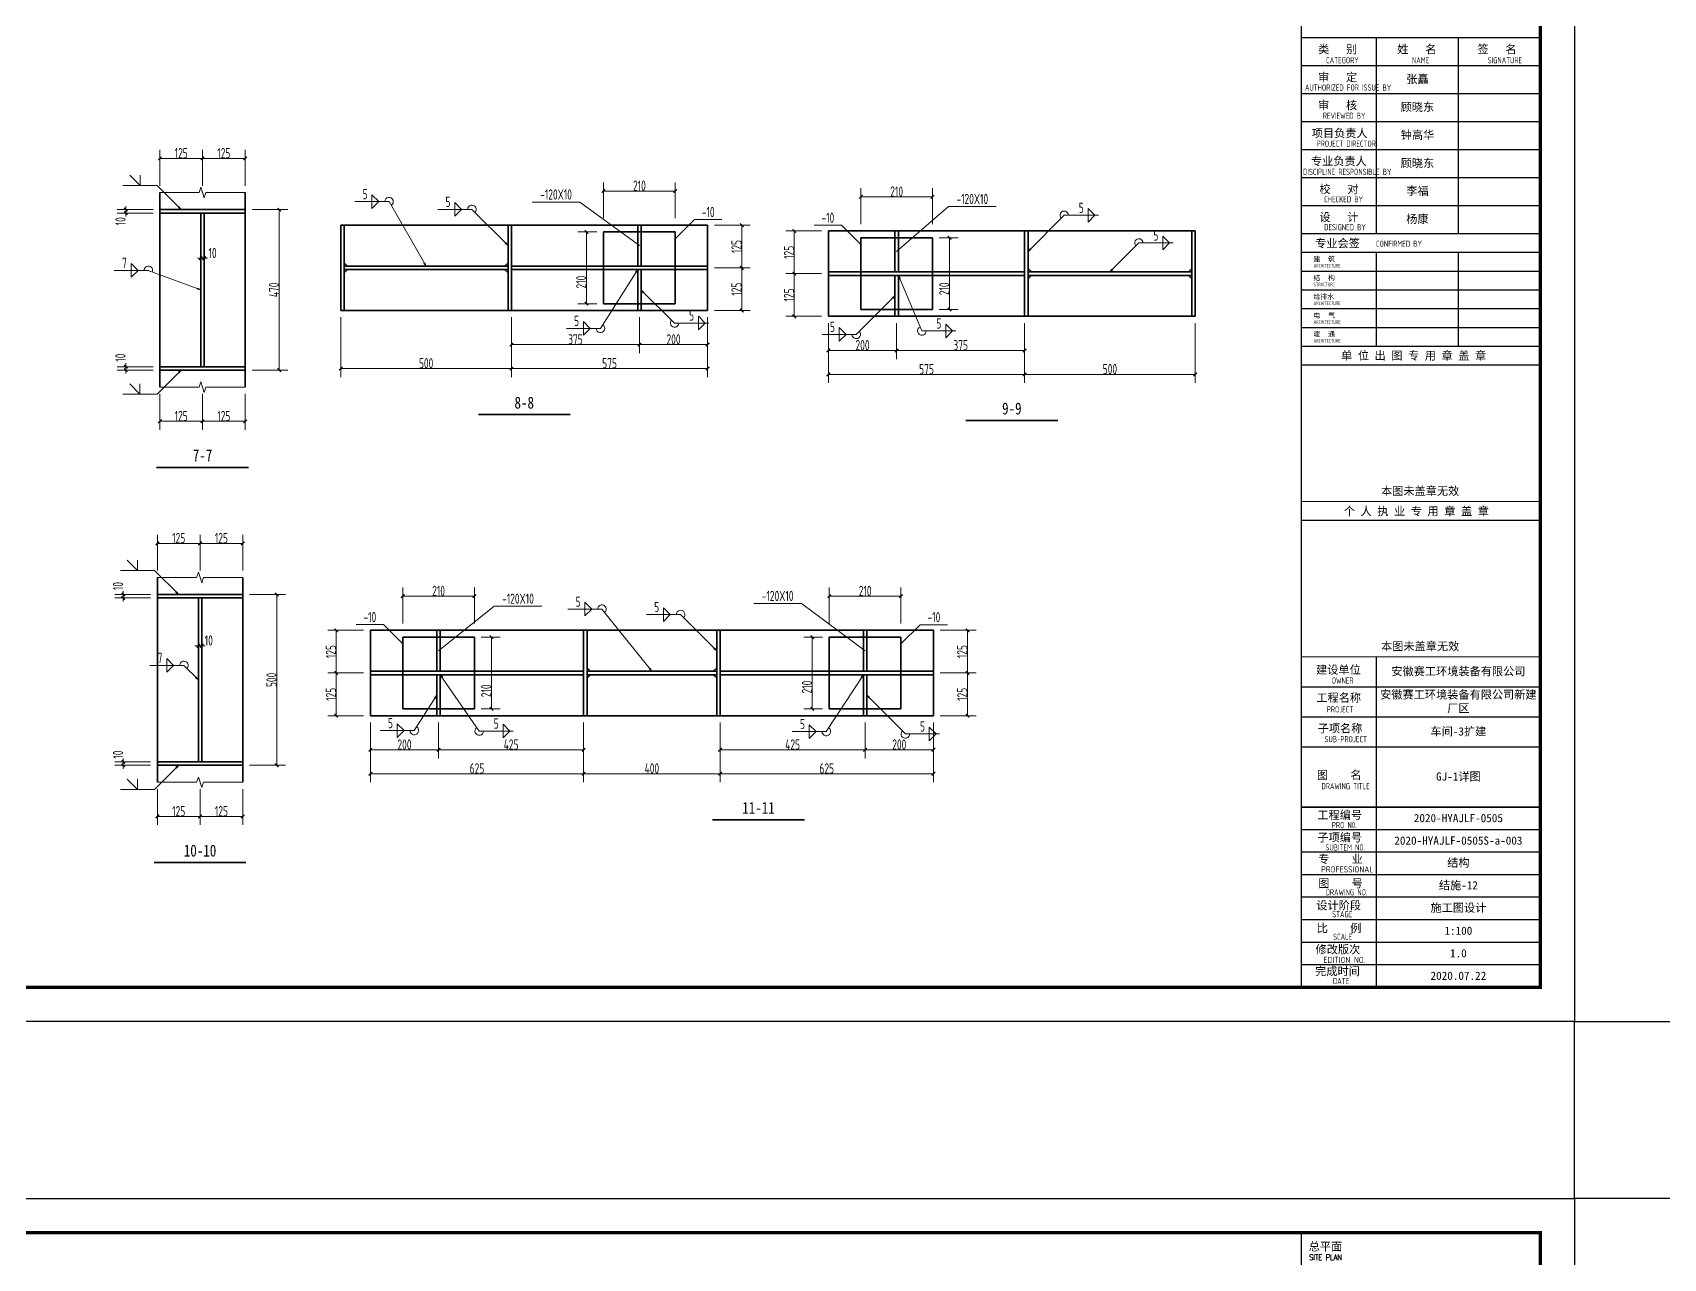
# Model space of a CAD drawing. Extents: x 2072855 to 2883818, y 17306032 to 17674225.
# Drawn here: x 2375920 to 2423709, y 17393118 to 17429021 of the extents above; entities that cross this region are included whole.
import ezdxf
from ezdxf.enums import TextEntityAlignment as Align

# ---------------------------------------------------------------- set-up
doc = ezdxf.new("R2010")
doc.units = 0
doc.header["$LTSCALE"] = 1000
doc.header["$MEASUREMENT"] = 0
doc.linetypes.add('线型4', pattern=[2.5, 1.5, -1])
for name, color, linetype, lineweight in [('10', 7, 'Continuous', 35), ('尺寸标注', 9, 'Continuous', 18), ('焊缝标注', 9, 'Continuous', 18), ('编号标注', 9, 'Continuous', 18), ('钢板标注', 9, 'Continuous', 18)]:
    doc.layers.add(name, color=color, linetype=linetype, lineweight=lineweight)
for name, color, linetype in [('3T_WOOD', 21, 'Continuous'), ('PUB_TITLE', 4, 'Continuous'), ('R-tec-ysd', 1, 'Continuous'), ('TK', 4, 'Continuous')]:
    doc.layers.add(name, color=color, linetype=linetype)
doc.styles.add('FromPkpm', font='Pkpmeng', dxfattribs={"width": 0.7, "bigfont": 'hztxt'})
doc.styles.add('ROMANS', font='romans', dxfattribs={"width": 0.65, "height": 231.275})
doc.styles.add('TSSD_REIN', font='tssdeng.shx', dxfattribs={"width": 0.7, "bigfont": 'tssdchn.shx'})
doc.styles.add('图签宋体', font='', dxfattribs={"height": 300})
doc.styles.add('宋体', font='', dxfattribs={"width": 0.8})
doc.styles.get('图签宋体').set_extended_font_data('NSimSun')
doc.styles.get('宋体').set_extended_font_data('SimSun')

# ---------------------------------------------------------------- blocks, each defined once
blk = doc.blocks.new('_ArchTick')
at = {"color": 0, "linetype": 'ByBlock', "const_width": 0.4}
blk.add_lwpolyline([(-0.5, -0.5), (0.5, 0.5)], dxfattribs=at)
blk = doc.blocks.new('GeYuanFrame_64154886', base_point=(20.09, 4.53))
at = {"layer": 'PUB_TITLE'}
for points in [[(1118.09, 235.33), (1118.09, 292.73)], [(1142.09, 235.33), (1142.09, 292.73)], [(1118.09, 202.33), (1118.09, 229.83)], [(1142.09, 202.33), (1142.09, 229.83)], [(1118.09, 14.53), (1118.09, 111.33)]]:
    blk.add_lwpolyline(points, dxfattribs=at)
at = {"layer": 'TK'}
for p, q in [((1096.09, 284.53), (1166.09, 284.53)), ((1096.09, 276.33), (1166.09, 276.33)), ((1096.09, 268.13), (1166.09, 268.13)), ((1096.09, 259.93), (1166.09, 259.93)), ((1096.09, 251.73), (1166.09, 251.73)), ((1096.09, 243.53), (1166.09, 243.53)), ((1096.09, 235.33), (1166.09, 235.33)), ((1096.09, 235.33), (1166.09, 235.33)), ((1096.09, 102.53), (1166.09, 102.53)), ((1096.09, 93.73), (1166.09, 93.73)), ((1096.09, 84.93), (1118.09, 84.93)), ((1096.09, 84.93), (1166.09, 84.93)), ((1096.09, 67.37), (1166.09, 67.37)), ((1096.09, 67.33), (1166.09, 67.33)), ((1096.09, 60.77), (1166.09, 60.77)), ((1096.09, 54.17), (1166.09, 54.17)), ((1096.09, 47.57), (1166.09, 47.57)), ((1096.09, 40.97), (1166.09, 40.97)), ((1096.09, 34.37), (1166.09, 34.37)), ((1096.09, 27.77), (1166.09, 27.77)), ((1096.09, 21.17), (1166.09, 21.17)), ((1096.09, 14.53), (1166.09, 14.53))]:
    blk.add_line(p, q, dxfattribs=at)
blk.add_lwpolyline([(20.09, 4.53), (20.09, 598.53), (1176.09, 598.53), (1176.09, 4.53)], close=True, dxfattribs=at)
at = {"layer": 'TK', "const_width": 1}
blk.add_lwpolyline([(45.09, 588.53), (1166.09, 588.53), (1166.09, 14.53), (45.09, 14.53)], close=True, dxfattribs=at)
at = {"layer": 'TK'}
for points, const_width in [([(1096.09, 588.53), (1096.09, 14.53)], 0.4), ([(1096.09, 292.73), (1166.09, 292.73)], 0.35), ([(1096.09, 292.73), (1166.09, 292.73)], 0.35), ([(1096.09, 235.33), (1166.09, 235.33)], 0.35), ([(1096.09, 202.33), (1166.09, 202.33)], 0.35), ([(1096.09, 156.83), (1166.09, 156.83)], 0.35), ([(1096.09, 111.33), (1166.09, 111.33)], 0.35), ([(1096.09, 67.37), (1166.09, 67.37)], 0.35)]:
    blk.add_lwpolyline(points, dxfattribs=dict(at, const_width=const_width))
for points in [[(1096.09, 292.73), (1166.09, 292.73)], [(1096.09, 235.33), (1166.09, 235.33)], [(1096.09, 229.83), (1166.09, 229.83)], [(1096.09, 224.33), (1166.09, 224.33)], [(1096.09, 218.83), (1166.09, 218.83)], [(1096.09, 213.33), (1166.09, 213.33)], [(1096.09, 207.83), (1166.09, 207.83)], [(1096.09, 202.33), (1166.09, 202.33)], [(1096.09, 196.83), (1166.09, 196.83)], [(1096.09, 151.33), (1166.09, 151.33)]]:
    blk.add_lwpolyline(points, dxfattribs=at)
at = {"layer": 'TK', "style": '图签宋体'}
for s, height, p in [('类   别', 2.4, (1100.97, 288.09)), ('姓   名', 2.4, (1124.2, 288.09)), ('签   名', 2.4, (1147.68, 288.09)), ('审   定', 2.4, (1100.97, 279.89)), ('审   核', 2.4, (1100.97, 271.69)), ('项目负责人', 2.4, (1099.13, 263.49)), ('专业负责人', 2.4, (1098.89, 255.29)), ('校   对', 2.4, (1101.38, 247.09)), ('设   计', 2.4, (1101.36, 238.89)), ('专业会签', 2.4, (1100.12, 231.24)), ('建  筑', 1.44, (1099.61, 227.11)), ('结  构', 1.44, (1099.61, 221.61)), ('给排水', 1.44, (1099.61, 216.11)), ('电  气', 1.44, (1099.61, 210.61)), ('暖  通', 1.44, (1099.61, 205.11)), ('单 位 出 图 专 用 章 盖 章', 2.4, (1107.72, 198.35)), ('本图未盖章无效', 2.4, (1119.43, 158.7)), ('个 人 执 业 专 用 章 盖 章', 2.4, (1108.52, 152.77)), ('本图未盖章无效', 2.4, (1119.43, 113.2)), ('建设单位', 2.4, (1100.39, 106.33)), ('工程名称', 2.4, (1100.47, 98.12)), ('子项名称', 2.4, (1100.85, 89.14)), ('图    名', 2.4, (1100.63, 75.5)), ('工程编号', 2.4, (1100.77, 63.77)), ('子项编号', 2.4, (1100.77, 57.19)), ('专    业', 2.4, (1101.01, 50.88)), ('图    号', 2.4, (1101.02, 43.77)), ('设计阶段', 2.4, (1100.45, 37.32)), ('比    例', 2.4, (1100.59, 30.63)), ('修改版次', 2.4, (1100.24, 24.41)), ('完成时间', 2.4, (1100.11, 18.02))]:
    blk.add_text(s, height=height, dxfattribs=at).set_placement(p)
at = {"layer": 'TK', "style": 'TSSD_REIN'}
for s, height, width, p in [('CATEGORY', 1.8, 0.7, (1103.32, 285.17)), ('NAME', 1.8, 0.7, (1128.51, 285.17)), ('SIGNATURE', 1.8, 0.7, (1150.66, 285.17)), ('AUTHORIZED FOR ISSUE BY', 1.8, 0.7, (1097.12, 277.17)), ('REVIEWED BY', 1.8, 0.7, (1102.36, 268.91)), ('PROJECT DIRECTOR', 1.8, 0.7, (1100.55, 260.74)), ('DISCIPLINE RESPONSIBLE BY', 1.8, 0.7, (1096.57, 252.48)), ('CHECKED BY', 1.8, 0.7, (1102.75, 244.44)), ('DESIGNED BY', 1.8, 0.7, (1102.76, 236.27)), ('CONFIRMED BY', 1.8, 0.7, (1117.94, 231.42)), ('ARCHITECTURE', 1.08, 0.7, (1099.65, 225.34)), ('STRUCTURE', 1.08, 0.7, (1099.65, 219.84)), ('ARCHITECTURE', 1.08, 0.7, (1099.65, 214.34)), ('ARCHITECTURE', 1.08, 0.7, (1099.65, 208.84)), ('ARCHITECTURE', 1.08, 0.7, (1099.65, 203.34)), ('OWNER', 1.8, 0.7, (1104.98, 103.48)), ('PROJECT', 1.8, 0.7, (1103.52, 95.02)), ('SUB-PROJECT', 1.8, 0.7, (1102.86, 86.3)), ('DRAWING TITLE', 1.8, 0.7, (1101.97, 72.53)), ('PRO N0.', 1.8, 0.7, (1105.01, 61.15)), ('SUBITEM NO.', 1.8, 0.7, (1103.15, 54.58)), ('PROFESSIONAL', 1.8, 0.8, (1101.88, 48.15)), ('DRAWING NO.', 1.8, 0.7, (1103.19, 41.45)), ('STAGE', 1.8, 0.7, (1105.09, 35.03)), ('SCALE', 1.8, 0.7, (1105.38, 28.42)), ('EDITION NO.', 1.8, 0.8, (1102.53, 21.64)), ('DATE', 1.8, 0.7, (1105.33, 15.45))]:
    blk.add_text(s, height=height, dxfattribs=dict(at, width=width)).set_placement(p)
at = {"layer": 'TK', "char_height": 2.4, "attachment_point": 5, "style": '图签宋体'}
for s, insert, width in [('张矗', (1130.09, 280.4), 24), ('顾晓东', (1130.09, 272.23), 24), ('钟高华', (1130.09, 264.03), 24), ('顾晓东', (1130.09, 255.76), 24), ('李福', (1130.09, 247.63), 24), ('杨康', (1130.09, 239.43), 24), ('安徽赛工环境装备有限公司', (1142.09, 106.93), 48), ('安徽赛工环境装备有限公司新建厂区', (1142.09, 98.13), 48), ('车间-3扩建', (1142.09, 89.33), 48), ('GJ-1详图', (1142.09, 76.13), 48), ('2020-HYAJLF-0505', (1142.09, 64.07), 48), ('2020-HYAJLF-0505S-a-003', (1142.09, 57.47), 48), ('结构', (1142.09, 50.87), 48), ('结施-12', (1142.09, 44.27), 48), ('施工图设计', (1142.09, 37.67), 48), ('1:100', (1142.09, 31.07), 48), ('1.0', (1142.09, 24.47), 48), ('2020.07.22', (1142.09, 17.88), 48)]:
    blk.add_mtext(s, dxfattribs=dict(at, insert=insert, width=width))
blk = doc.blocks.new('GeYuanFrame_66021773', base_point=(20.09, 4.53))
at = {"layer": 'TK'}
blk.add_lwpolyline([(20.09, 4.53), (20.09, 598.53), (1176.09, 598.53), (1176.09, 4.53)], close=True, dxfattribs=at)
at = {"layer": 'TK', "const_width": 1}
blk.add_lwpolyline([(45.09, 588.53), (1166.09, 588.53), (1166.09, 14.53), (45.09, 14.53)], close=True, dxfattribs=at)
at = {"layer": 'TK', "const_width": 0.4}
blk.add_lwpolyline([(1096.09, 588.53), (1096.09, 14.53)], dxfattribs=at)
at = {"layer": 'TK', "style": '图签宋体'}
blk.add_text('总平面', height=2.4, dxfattribs=at).set_placement((1098.23, 583.28))
at = {"layer": 'TK', "style": 'ROMANS', "width": 0.76}
blk.add_text('SITE PLAN', height=1.697, dxfattribs=at).set_placement((1098.35, 580.49))

msp = doc.modelspace()

# ---------------------------------------------------------------- hatches: boundary and pattern name
at = {"layer": '焊缝标注'}
for points in [[(2380275.1, 17423836.9), (2380215.1, 17423918.3), (2380193.8, 17423897.1)], [(2389852.3, 17422782.3), (2389792.3, 17422863.7), (2389771, 17422842.5)], [(2405091, 17422611.4), (2405172.3, 17422671.5), (2405151.1, 17422692.7)], [(2387452.3, 17422182.3), (2387415.4, 17422276.5), (2387389.4, 17422261.5)], [(2393652.3, 17422082.3), (2393586.1, 17422005.8), (2393611.5, 17421989.8)], [(2401291, 17421911.4), (2401316, 17421813.4), (2401343.6, 17421825.1)], [(2407491, 17422011.4), (2407572.3, 17422071.5), (2407551.1, 17422092.7)], [(2380850.1, 17421486.9), (2380761.5, 17421535.7), (2380751.1, 17421507.6)], [(2393752.3, 17421482.3), (2393813, 17421401.4), (2393834, 17421422.8)], [(2401191, 17421311.4), (2401109.5, 17421251.4), (2401130.7, 17421230.2)], [(2380275.1, 17419136.9), (2380193.6, 17419077), (2380214.8, 17419055.7)], [(2380201.8, 17412561.8), (2380141.8, 17412643.2), (2380120.6, 17412622)], [(2395967.7, 17410914.2), (2395907.7, 17410995.6), (2395886.4, 17410974.4)], [(2380776.8, 17410061.8), (2380716.8, 17410143.2), (2380695.6, 17410122)], [(2387867.7, 17410214.2), (2387912.1, 17410123.4), (2387936.8, 17410140.4)], [(2394067.7, 17410314.2), (2394016.7, 17410401.6), (2393993.3, 17410382.8)], [(2400267.7, 17410214.2), (2400200.4, 17410138.7), (2400225.5, 17410122.3)], [(2387767.7, 17409614.2), (2387701.2, 17409538), (2387726.5, 17409521.8)], [(2400367.7, 17409614.2), (2400427.5, 17409532.7), (2400448.8, 17409553.9)], [(2380201.8, 17407561.8), (2380120.4, 17407501.9), (2380141.6, 17407480.6)]]:
    msp.add_hatch(color=256, dxfattribs=at).paths.add_polyline_path(points)

# ---------------------------------------------------------------- linework, layer by layer
at = {"layer": '10', "lineweight": 35, "ltscale": 100, "const_width": 50}
for points in [[(2388977.3, 17417832.3), (2391677.3, 17417832.3)], [(2403266, 17417661.4), (2405966, 17417661.4)], [(2379550.1, 17416286.9), (2382250.1, 17416286.9)], [(2395842.7, 17405964.2), (2398542.7, 17405964.2)], [(2379476.8, 17404711.8), (2382176.8, 17404711.8)]]:
    msp.add_lwpolyline(points, dxfattribs=at)
at = {"layer": 'R-tec-ysd'}
msp.add_lwpolyline([(2421102.1, 17400059), (2427464.7, 17400059), (2427464.7, 17394870.1), (2421102.1, 17394870.1)], close=True, dxfattribs=at)
at = {"layer": '尺寸标注', "linetype": 'Continuous', "lineweight": 18}
for p, q in [((2379650.1, 17424536.9), (2379650.1, 17425586.9)), ((2379650.1, 17425336.9), (2380900.1, 17425336.9)), ((2380900.1, 17424536.9), (2380900.1, 17425586.9)), ((2380900.1, 17424536.9), (2380900.1, 17425586.9)), ((2380900.1, 17425336.9), (2382150.1, 17425336.9)), ((2382150.1, 17424536.9), (2382150.1, 17425586.9)), ((2392652.3, 17423582.3), (2392652.3, 17424632.3)), ((2392652.3, 17424382.3), (2394752.3, 17424382.3)), ((2394752.3, 17423582.3), (2394752.3, 17424632.3)), ((2400191, 17423411.4), (2400191, 17424461.4)), ((2402291, 17423411.4), (2402291, 17424461.4)), ((2379450.1, 17423836.9), (2378400.1, 17423836.9)), ((2378650.1, 17423836.9), (2378650.1, 17423936.9)), ((2378650.1, 17423736.9), (2378650.1, 17423836.9)), ((2382350.1, 17423836.9), (2383400.1, 17423836.9)), ((2383150.1, 17419136.9), (2383150.1, 17423836.9)), ((2402291, 17424211.4), (2400191, 17424211.4)), ((2379450.1, 17423736.9), (2378400.1, 17423736.9)), ((2378650.1, 17423736.9), (2378650.1, 17423636.9)), ((2395902.3, 17423382.3), (2396952.3, 17423382.3)), ((2396702.3, 17422132.3), (2396702.3, 17423382.3)), ((2392452.3, 17423182.3), (2391902.3, 17423182.3)), ((2392152.3, 17421082.3), (2392152.3, 17423182.3)), ((2399041, 17423211.4), (2397991, 17423211.4)), ((2398241, 17421961.4), (2398241, 17423211.4)), ((2402491, 17423011.4), (2403041, 17423011.4)), ((2402791, 17420911.4), (2402791, 17423011.4)), ((2380850.1, 17422411.9), (2380750.1, 17422411.9)), ((2380850.1, 17422412), (2380850.1, 17422661.9)), ((2380850.1, 17422411.9), (2380950.1, 17422411.9)), ((2380950.1, 17422412), (2380950.1, 17422661.9)), ((2380950.1, 17422411.9), (2381050.1, 17422411.9)), ((2395902.3, 17422132.3), (2396952.3, 17422132.3)), ((2395902.3, 17422132.3), (2396952.3, 17422132.3)), ((2396702.3, 17420882.3), (2396702.3, 17422132.3)), ((2399041, 17421961.4), (2397991, 17421961.4)), ((2399041, 17421961.4), (2397991, 17421961.4)), ((2398241, 17420711.4), (2398241, 17421961.4)), ((2392452.3, 17421082.3), (2391902.3, 17421082.3)), ((2384952.3, 17420682.3), (2384952.3, 17418932.3)), ((2389952.3, 17420682.3), (2389952.3, 17418932.3)), ((2389952.3, 17420682.3), (2389952.3, 17418932.3)), ((2389952.3, 17420682.3), (2389952.3, 17419632.3)), ((2393702.3, 17420682.3), (2393702.3, 17419632.3)), ((2393702.3, 17420682.3), (2393702.3, 17419632.3)), ((2395702.3, 17420682.3), (2395702.3, 17418932.3)), ((2395702.3, 17420682.3), (2395702.3, 17419632.3)), ((2395902.3, 17420882.3), (2396952.3, 17420882.3)), ((2399041, 17420711.4), (2397991, 17420711.4)), ((2399241, 17420511.4), (2399241, 17418761.4)), ((2399241, 17420511.4), (2399241, 17419461.4)), ((2401241, 17420511.4), (2401241, 17419461.4)), ((2401241, 17420511.4), (2401241, 17419461.4)), ((2402491, 17420911.4), (2403041, 17420911.4)), ((2404991, 17420511.4), (2404991, 17418761.4)), ((2404991, 17420511.4), (2404991, 17418761.4)), ((2404991, 17420511.4), (2404991, 17419461.4)), ((2409991, 17420511.4), (2409991, 17418761.4)), ((2389952.3, 17419882.3), (2393702.3, 17419882.3)), ((2393702.3, 17419882.3), (2395702.3, 17419882.3)), ((2401241, 17419711.4), (2399241, 17419711.4)), ((2404991, 17419711.4), (2401241, 17419711.4)), ((2379450.1, 17419236.9), (2378400.1, 17419236.9)), ((2379450.1, 17419136.9), (2378400.1, 17419136.9)), ((2378650.1, 17419236.9), (2378650.1, 17419336.9)), ((2378650.1, 17419136.9), (2378650.1, 17419236.9)), ((2378650.1, 17419136.9), (2378650.1, 17419036.9)), ((2382350.1, 17419136.9), (2383400.1, 17419136.9)), ((2384952.3, 17419182.3), (2389952.3, 17419182.3)), ((2389952.3, 17419182.3), (2395702.3, 17419182.3)), ((2404991, 17419011.4), (2399241, 17419011.4)), ((2409991, 17419011.4), (2404991, 17419011.4)), ((2379650.1, 17418436.9), (2379650.1, 17417386.9)), ((2380900.1, 17418436.9), (2380900.1, 17417386.9)), ((2380900.1, 17418436.9), (2380900.1, 17417386.9)), ((2382150.1, 17418436.9), (2382150.1, 17417386.9)), ((2379650.1, 17417636.9), (2380900.1, 17417636.9)), ((2380900.1, 17417636.9), (2382150.1, 17417636.9)), ((2379576.8, 17413261.8), (2379576.8, 17414311.8)), ((2380826.8, 17413261.8), (2380826.8, 17414311.8)), ((2380826.8, 17413261.8), (2380826.8, 17414311.8)), ((2382076.8, 17413261.8), (2382076.8, 17414311.8)), ((2379576.8, 17414061.8), (2380826.8, 17414061.8)), ((2380826.8, 17414061.8), (2382076.8, 17414061.8)), ((2379376.8, 17412561.8), (2378326.8, 17412561.8)), ((2379376.8, 17412461.8), (2378326.8, 17412461.8)), ((2378576.8, 17412561.8), (2378576.8, 17412661.8)), ((2378576.8, 17412461.8), (2378576.8, 17412561.8)), ((2378576.8, 17412461.8), (2378576.8, 17412361.8)), ((2382276.8, 17412561.8), (2383326.8, 17412561.8)), ((2383076.8, 17407561.8), (2383076.8, 17412561.8)), ((2386767.7, 17411714.2), (2386767.7, 17412764.2)), ((2388867.7, 17412514.2), (2386767.7, 17412514.2)), ((2388867.7, 17411714.2), (2388867.7, 17412764.2)), ((2399267.7, 17411714.2), (2399267.7, 17412764.2)), ((2399267.7, 17412514.2), (2401367.7, 17412514.2)), ((2401367.7, 17411714.2), (2401367.7, 17412764.2)), ((2385617.7, 17411514.2), (2384567.7, 17411514.2)), ((2384817.7, 17410264.2), (2384817.7, 17411514.2)), ((2402517.7, 17411514.2), (2403567.7, 17411514.2)), ((2403317.7, 17410264.2), (2403317.7, 17411514.2)), ((2380776.8, 17411061.8), (2380676.8, 17411061.8)), ((2380776.8, 17411061.9), (2380776.8, 17411311.8)), ((2380776.8, 17411061.8), (2380876.8, 17411061.8)), ((2380876.8, 17411061.9), (2380876.8, 17411311.8)), ((2380876.8, 17411061.8), (2380976.8, 17411061.8)), ((2389067.7, 17411314.2), (2389617.7, 17411314.2)), ((2389367.7, 17409214.2), (2389367.7, 17411314.2)), ((2399067.7, 17411314.2), (2398517.7, 17411314.2)), ((2398767.7, 17409214.2), (2398767.7, 17411314.2)), ((2385617.7, 17410264.2), (2384567.7, 17410264.2)), ((2385617.7, 17410264.2), (2384567.7, 17410264.2)), ((2384817.7, 17409014.2), (2384817.7, 17410264.2)), ((2402517.7, 17410264.2), (2403567.7, 17410264.2)), ((2402517.7, 17410264.2), (2403567.7, 17410264.2)), ((2403317.7, 17409014.2), (2403317.7, 17410264.2)), ((2385617.7, 17409014.2), (2384567.7, 17409014.2)), ((2389067.7, 17409214.2), (2389617.7, 17409214.2)), ((2399067.7, 17409214.2), (2398517.7, 17409214.2)), ((2402517.7, 17409014.2), (2403567.7, 17409014.2)), ((2385817.7, 17408814.2), (2385817.7, 17407064.2)), ((2385817.7, 17408814.2), (2385817.7, 17407764.2)), ((2387817.7, 17408814.2), (2387817.7, 17407764.2)), ((2387817.7, 17408814.2), (2387817.7, 17407764.2)), ((2392067.7, 17408814.2), (2392067.7, 17407064.2)), ((2392067.7, 17408814.2), (2392067.7, 17407764.2)), ((2392067.7, 17408814.2), (2392067.7, 17407064.2)), ((2396067.7, 17408814.2), (2396067.7, 17407064.2)), ((2396067.7, 17408814.2), (2396067.7, 17407064.2)), ((2396067.7, 17408814.2), (2396067.7, 17407764.2)), ((2400317.7, 17408814.2), (2400317.7, 17407764.2)), ((2400317.7, 17408814.2), (2400317.7, 17407764.2)), ((2402317.7, 17408814.2), (2402317.7, 17407064.2)), ((2402317.7, 17408814.2), (2402317.7, 17407764.2)), ((2379376.8, 17407661.8), (2378326.8, 17407661.8)), ((2379376.8, 17407561.8), (2378326.8, 17407561.8)), ((2378576.8, 17407661.8), (2378576.8, 17407761.8)), ((2378576.8, 17407561.8), (2378576.8, 17407661.8)), ((2378576.8, 17407561.8), (2378576.8, 17407461.8)), ((2382276.8, 17407561.8), (2383326.8, 17407561.8)), ((2387817.7, 17408014.2), (2385817.7, 17408014.2)), ((2392067.7, 17408014.2), (2387817.7, 17408014.2)), ((2396067.7, 17408014.2), (2400317.7, 17408014.2)), ((2400317.7, 17408014.2), (2402317.7, 17408014.2)), ((2392067.7, 17407314.2), (2385817.7, 17407314.2)), ((2392067.7, 17407314.2), (2396067.7, 17407314.2)), ((2396067.7, 17407314.2), (2402317.7, 17407314.2)), ((2379576.8, 17406861.8), (2379576.8, 17405811.8)), ((2380826.8, 17406861.8), (2380826.8, 17405811.8)), ((2380826.8, 17406861.8), (2380826.8, 17405811.8)), ((2382076.8, 17406861.8), (2382076.8, 17405811.8)), ((2379576.8, 17406061.8), (2380826.8, 17406061.8)), ((2380826.8, 17406061.8), (2382076.8, 17406061.8))]:
    msp.add_line(p, q, dxfattribs=at)
at = {"layer": '尺寸标注', "color": 3, "lineweight": 35, "ltscale": 100}
for p, q in [((2379650.1, 17418636.9), (2379650.1, 17424336.9)), ((2382150.1, 17418636.9), (2382150.1, 17424336.9)), ((2385052.3, 17423382.3), (2384952.3, 17423382.3)), ((2384952.3, 17423382.3), (2384952.3, 17420882.3)), ((2385052.3, 17420882.3), (2385052.3, 17423382.3)), ((2389952.3, 17423382.3), (2389852.3, 17423382.3)), ((2389852.3, 17423382.3), (2389852.3, 17420882.3)), ((2389952.3, 17420882.3), (2389952.3, 17423382.3)), ((2404991, 17420711.4), (2404991, 17423211.4)), ((2404991, 17423211.4), (2405091, 17423211.4)), ((2405091, 17423211.4), (2405091, 17420711.4)), ((2409891, 17420711.4), (2409891, 17423211.4)), ((2409891, 17423211.4), (2409991, 17423211.4)), ((2409991, 17423211.4), (2409991, 17420711.4)), ((2385052.3, 17422182.3), (2389852.3, 17422182.3)), ((2385052.3, 17422082.3), (2389852.3, 17422082.3)), ((2409891, 17422011.4), (2405091, 17422011.4)), ((2409891, 17421911.4), (2405091, 17421911.4)), ((2384952.3, 17420882.3), (2385052.3, 17420882.3)), ((2389852.3, 17420882.3), (2389952.3, 17420882.3)), ((2405091, 17420711.4), (2404991, 17420711.4)), ((2409991, 17420711.4), (2409891, 17420711.4)), ((2379576.8, 17407061.8), (2379576.8, 17413061.8)), ((2382076.8, 17407061.8), (2382076.8, 17413061.8)), ((2392167.7, 17411514.2), (2392067.7, 17411514.2)), ((2392067.7, 17411514.2), (2392067.7, 17409014.2)), ((2392167.7, 17409014.2), (2392167.7, 17411514.2)), ((2396067.7, 17411514.2), (2395967.7, 17411514.2)), ((2395967.7, 17411514.2), (2395967.7, 17409014.2)), ((2396067.7, 17409014.2), (2396067.7, 17411514.2)), ((2392167.7, 17410314.2), (2395967.7, 17410314.2)), ((2392167.7, 17410214.2), (2395967.7, 17410214.2)), ((2392067.7, 17409014.2), (2392167.7, 17409014.2)), ((2395967.7, 17409014.2), (2396067.7, 17409014.2))]:
    msp.add_line(p, q, dxfattribs=at)
at = {"layer": '尺寸标注', "lineweight": 18, "ltscale": 100}
for p, q in [((2379650.1, 17424336.9), (2380800.1, 17424336.9)), ((2380800.1, 17424336.9), (2380850.1, 17424490.8)), ((2380850.1, 17424490.8), (2380949.8, 17424184.9)), ((2380949.8, 17424184.9), (2381000.1, 17424338.7)), ((2381000.1, 17424338.7), (2382150.1, 17424336.9)), ((2379650.1, 17418636.9), (2380800.1, 17418636.9)), ((2380800.1, 17418636.9), (2380850.1, 17418790.8)), ((2380850.1, 17418790.8), (2380949.8, 17418484.9)), ((2380949.8, 17418484.9), (2381000.1, 17418638.7)), ((2381000.1, 17418638.7), (2382150.1, 17418636.9)), ((2379576.8, 17413061.8), (2380726.8, 17413061.8)), ((2380726.8, 17413061.8), (2380776.8, 17413215.7)), ((2380776.8, 17413215.7), (2380876.6, 17412909.9)), ((2380876.6, 17412909.9), (2380926.8, 17413063.7)), ((2380926.8, 17413063.7), (2382076.8, 17413061.8)), ((2380726.8, 17407061.8), (2380776.8, 17407215.7)), ((2380776.8, 17407215.7), (2380876.6, 17406909.9)), ((2379576.8, 17407061.8), (2380726.8, 17407061.8)), ((2380876.6, 17406909.9), (2380926.8, 17407063.7)), ((2380926.8, 17407063.7), (2382076.8, 17407061.8))]:
    msp.add_line(p, q, dxfattribs=at)
at = {"layer": '焊缝标注', "lineweight": 18, "ltscale": 100}
for p, q in [((2379068.8, 17424544.9), (2378768.8, 17424844.9)), ((2379068.8, 17424544.9), (2379068.8, 17424844.9)), ((2379568.8, 17424544.9), (2378568.8, 17424544.9)), ((2380275.1, 17423836.9), (2379568.8, 17424544.9)), ((2386365.6, 17424070.6), (2385365.6, 17424070.6)), ((2386065.6, 17424070.6), (2385865.6, 17424270.6)), ((2385865.6, 17424070.6), (2385865.6, 17424270.6)), ((2386065.6, 17424070.6), (2385865.6, 17423870.6)), ((2385865.6, 17424070.6), (2385865.6, 17423870.6)), ((2387452.3, 17422182.3), (2386365.6, 17424070.6)), ((2388792.9, 17423844.3), (2387792.9, 17423844.3)), ((2388492.9, 17423844.3), (2388292.9, 17424044.3)), ((2388292.9, 17423844.3), (2388292.9, 17424044.3)), ((2388492.9, 17423844.3), (2388292.9, 17423644.3)), ((2388292.9, 17423844.3), (2388292.9, 17423644.3)), ((2389852.3, 17422782.3), (2388792.9, 17423844.3)), ((2406852, 17423871.6), (2407052, 17423671.6)), ((2406852, 17423671.6), (2406852, 17423871.6)), ((2405091, 17422611.4), (2406152, 17423671.6)), ((2406152, 17423671.6), (2407152, 17423671.6)), ((2406852, 17423471.6), (2407052, 17423671.6)), ((2406852, 17423671.6), (2406852, 17423471.6)), ((2407491, 17422011.4), (2408339.8, 17422859.6)), ((2408339.8, 17422859.6), (2409339.8, 17422859.6)), ((2409039.8, 17423059.6), (2409239.8, 17422859.6)), ((2409039.8, 17422859.6), (2409039.8, 17423059.6)), ((2409039.8, 17422659.6), (2409239.8, 17422859.6)), ((2409039.8, 17422859.6), (2409039.8, 17422659.6)), ((2379311.3, 17422057), (2378311.3, 17422057)), ((2379011.3, 17422057), (2378811.3, 17422257)), ((2378811.3, 17422057), (2378811.3, 17422257)), ((2379011.3, 17422057), (2378811.3, 17421857)), ((2378811.3, 17422057), (2378811.3, 17421857)), ((2380850.1, 17421486.9), (2379311.3, 17422057)), ((2393652.3, 17422082.3), (2392561.1, 17420357.9)), ((2401291, 17421911.4), (2401977.7, 17420282.9)), ((2393752.3, 17421482.3), (2394733.1, 17420515.5)), ((2401191, 17421311.4), (2400057.3, 17420182.3)), ((2392261.1, 17420357.9), (2392061.1, 17420557.9)), ((2392061.1, 17420357.9), (2392061.1, 17420557.9)), ((2394733.1, 17420515.5), (2395733.1, 17420515.5)), ((2395433.1, 17420715.5), (2395633.1, 17420515.5)), ((2395433.1, 17420515.5), (2395433.1, 17420715.5)), ((2395433.1, 17420315.5), (2395633.1, 17420515.5)), ((2395433.1, 17420515.5), (2395433.1, 17420315.5)), ((2402677.7, 17420482.9), (2402877.7, 17420282.9)), ((2402677.7, 17420282.9), (2402677.7, 17420482.9)), ((2392561.1, 17420357.9), (2391561.1, 17420357.9)), ((2392261.1, 17420357.9), (2392061.1, 17420157.9)), ((2392061.1, 17420357.9), (2392061.1, 17420157.9)), ((2400057.3, 17420182.3), (2399057.3, 17420182.3)), ((2399757.3, 17420182.3), (2399557.3, 17420382.3)), ((2399557.3, 17420182.3), (2399557.3, 17420382.3)), ((2399757.3, 17420182.3), (2399557.3, 17419982.3)), ((2399557.3, 17420182.3), (2399557.3, 17419982.3)), ((2401977.7, 17420282.9), (2402977.7, 17420282.9)), ((2402677.7, 17420082.9), (2402877.7, 17420282.9)), ((2402677.7, 17420282.9), (2402677.7, 17420082.9)), ((2380275.1, 17419136.9), (2379566.6, 17418431.2)), ((2379066.6, 17418431.2), (2378766.6, 17418731.2)), ((2379066.6, 17418431.2), (2379066.6, 17418731.2)), ((2379566.6, 17418431.2), (2378566.6, 17418431.2)), ((2378995.6, 17413269.8), (2378695.6, 17413569.8)), ((2378995.6, 17413269.8), (2378995.6, 17413569.8)), ((2379495.6, 17413269.8), (2378495.6, 17413269.8)), ((2380201.8, 17412561.8), (2379495.6, 17413269.8)), ((2392305.2, 17412134.1), (2392105.2, 17412334.1)), ((2392105.2, 17412134.1), (2392105.2, 17412334.1)), ((2392605.2, 17412134.1), (2391605.2, 17412134.1)), ((2392305.2, 17412134.1), (2392105.2, 17411934.1)), ((2392105.2, 17412134.1), (2392105.2, 17411934.1)), ((2394067.7, 17410314.2), (2392605.2, 17412134.1)), ((2394908.3, 17411976.1), (2393908.3, 17411976.1)), ((2394608.3, 17411976.1), (2394408.3, 17412176.1)), ((2394408.3, 17411976.1), (2394408.3, 17412176.1)), ((2394608.3, 17411976.1), (2394408.3, 17411776.1)), ((2394408.3, 17411976.1), (2394408.3, 17411776.1)), ((2395967.7, 17410914.2), (2394908.3, 17411976.1)), ((2380353.1, 17410486.6), (2379353.1, 17410486.6)), ((2380053.1, 17410486.6), (2379853.1, 17410686.6)), ((2379853.1, 17410486.6), (2379853.1, 17410686.6)), ((2380053.1, 17410486.6), (2379853.1, 17410286.6)), ((2379853.1, 17410486.6), (2379853.1, 17410286.6)), ((2380776.8, 17410061.8), (2380353.1, 17410486.6)), ((2387867.7, 17410214.2), (2389006.1, 17408563)), ((2400267.7, 17410214.2), (2399179.3, 17408549)), ((2387767.7, 17409614.2), (2387105.8, 17408577.5)), ((2400367.7, 17409614.2), (2401495.9, 17408479.7)), ((2387105.8, 17408577.5), (2386105.8, 17408577.5)), ((2386805.8, 17408577.5), (2386605.8, 17408777.5)), ((2386605.8, 17408577.5), (2386605.8, 17408777.5)), ((2386805.8, 17408577.5), (2386605.8, 17408377.5)), ((2386605.8, 17408577.5), (2386605.8, 17408377.5)), ((2389006.1, 17408563), (2390006.1, 17408563)), ((2389706.1, 17408763), (2389906.1, 17408563)), ((2389706.1, 17408563), (2389706.1, 17408763)), ((2389706.1, 17408363), (2389906.1, 17408563)), ((2389706.1, 17408563), (2389706.1, 17408363)), ((2399179.3, 17408549), (2398179.3, 17408549)), ((2398879.3, 17408549), (2398679.3, 17408749)), ((2398679.3, 17408549), (2398679.3, 17408749)), ((2398879.3, 17408549), (2398679.3, 17408349)), ((2398679.3, 17408549), (2398679.3, 17408349)), ((2402195.9, 17408679.7), (2402395.9, 17408479.7)), ((2402195.9, 17408479.7), (2402195.9, 17408679.7)), ((2401495.9, 17408479.7), (2402495.9, 17408479.7)), ((2402195.9, 17408279.7), (2402395.9, 17408479.7)), ((2402195.9, 17408479.7), (2402195.9, 17408279.7)), ((2380201.8, 17407561.8), (2379493.3, 17406856.1)), ((2378993.3, 17406856.1), (2378693.3, 17407156.1)), ((2378993.3, 17406856.1), (2378993.3, 17407156.1)), ((2379493.3, 17406856.1), (2378493.3, 17406856.1))]:
    msp.add_line(p, q, dxfattribs=at)
at = {"layer": '焊缝标注', "color": 2, "linetype": '线型4', "lineweight": 35, "ltscale": 100}
for p, q in [((2393652.3, 17422182.3), (2393652.3, 17423382.3)), ((2393652.3, 17423382.3), (2393752.3, 17423382.3)), ((2393752.3, 17422182.3), (2393752.3, 17423382.3)), ((2401191, 17422011.4), (2401191, 17423211.4)), ((2401291, 17423211.4), (2401191, 17423211.4)), ((2401291, 17422011.4), (2401291, 17423211.4)), ((2389952.3, 17422182.3), (2395702.3, 17422182.3)), ((2389952.3, 17422082.3), (2395702.3, 17422082.3)), ((2393652.3, 17422082.3), (2393652.3, 17420882.3)), ((2393752.3, 17422082.3), (2393752.3, 17420882.3)), ((2404991, 17422011.4), (2399241, 17422011.4)), ((2404991, 17421911.4), (2399241, 17421911.4)), ((2401191, 17421911.4), (2401191, 17420711.4)), ((2401291, 17421911.4), (2401291, 17420711.4)), ((2393652.3, 17420882.3), (2393752.3, 17420882.3)), ((2401291, 17420711.4), (2401191, 17420711.4)), ((2387767.7, 17410314.2), (2387767.7, 17411514.2)), ((2387867.7, 17411514.2), (2387767.7, 17411514.2)), ((2387867.7, 17410314.2), (2387867.7, 17411514.2)), ((2400267.7, 17410314.2), (2400267.7, 17411514.2)), ((2400267.7, 17411514.2), (2400367.7, 17411514.2)), ((2400367.7, 17410314.2), (2400367.7, 17411514.2)), ((2392067.7, 17410314.2), (2385817.7, 17410314.2)), ((2392067.7, 17410214.2), (2385817.7, 17410214.2)), ((2387767.7, 17410214.2), (2387767.7, 17409014.2)), ((2387867.7, 17410214.2), (2387867.7, 17409014.2)), ((2396067.7, 17410314.2), (2402317.7, 17410314.2)), ((2396067.7, 17410214.2), (2402317.7, 17410214.2)), ((2400267.7, 17410214.2), (2400267.7, 17409014.2)), ((2400367.7, 17410214.2), (2400367.7, 17409014.2)), ((2387867.7, 17409014.2), (2387767.7, 17409014.2)), ((2400267.7, 17409014.2), (2400367.7, 17409014.2))]:
    msp.add_line(p, q, dxfattribs=at)
at = {"layer": '焊缝标注', "linetype": 'Continuous'}
for points in [[(2380275.1, 17423836.9), (2380215.1, 17423918.3), (2380193.8, 17423897.1)], [(2389852.3, 17422782.3), (2389792.3, 17422863.7), (2389771, 17422842.5)], [(2405091, 17422611.4), (2405172.3, 17422671.5), (2405151.1, 17422692.7)], [(2387452.3, 17422182.3), (2387415.4, 17422276.5), (2387389.4, 17422261.5)], [(2393652.3, 17422082.3), (2393586.1, 17422005.8), (2393611.5, 17421989.8)], [(2401291, 17421911.4), (2401316, 17421813.4), (2401343.6, 17421825.1)], [(2407491, 17422011.4), (2407572.3, 17422071.5), (2407551.1, 17422092.7)], [(2380850.1, 17421486.9), (2380761.5, 17421535.7), (2380751.1, 17421507.6)], [(2393752.3, 17421482.3), (2393813, 17421401.4), (2393834, 17421422.8)], [(2401191, 17421311.4), (2401109.5, 17421251.4), (2401130.7, 17421230.2)], [(2380275.1, 17419136.9), (2380193.6, 17419077), (2380214.8, 17419055.7)], [(2380201.8, 17412561.8), (2380141.8, 17412643.2), (2380120.6, 17412622)], [(2395967.7, 17410914.2), (2395907.7, 17410995.6), (2395886.4, 17410974.4)], [(2380776.8, 17410061.8), (2380716.8, 17410143.2), (2380695.6, 17410122)], [(2387867.7, 17410214.2), (2387912.1, 17410123.4), (2387936.8, 17410140.4)], [(2394067.7, 17410314.2), (2394016.7, 17410401.6), (2393993.3, 17410382.8)], [(2400267.7, 17410214.2), (2400200.4, 17410138.7), (2400225.5, 17410122.3)], [(2387767.7, 17409614.2), (2387701.2, 17409538), (2387726.5, 17409521.8)], [(2400367.7, 17409614.2), (2400427.5, 17409532.7), (2400448.8, 17409553.9)], [(2380201.8, 17407561.8), (2380120.4, 17407501.9), (2380141.6, 17407480.6)]]:
    msp.add_lwpolyline(points, close=True, dxfattribs=at)
at = {"layer": '焊缝标注', "lineweight": 18, "ltscale": 100}
for centre, start, end in [((2386365.6, 17424070.6), 299.91959, 180), ((2388792.9, 17423844.3), 314.93158, 180), ((2406152, 17423671.6), 0, 224.97719), ((2408339.8, 17422859.6), 0, 224.97719), ((2379311.3, 17422057), 339.67154, 180), ((2392561.1, 17420357.9), 180, 57.67486), ((2394733.1, 17420515.5), 135.41225, 0), ((2400057.3, 17420182.3), 180, 44.88593), ((2401977.7, 17420282.9), 112.86633, 0), ((2392605.2, 17412134.1), 308.78467, 180), ((2394908.3, 17411976.1), 314.93158, 180), ((2380353.1, 17410486.6), 314.93155, 180), ((2387105.8, 17408577.5), 180, 57.4439), ((2389006.1, 17408563), 124.58307, 0), ((2399179.3, 17408549), 180, 56.83186), ((2401495.9, 17408479.7), 134.84033, 0)]:
    msp.add_arc(centre, 125, start, end, dxfattribs=at)
at = {"layer": '编号标注', "color": 2, "lineweight": 35, "ltscale": 100}
for p, q in [((2379650.1, 17423836.9), (2382150.1, 17423836.9)), ((2379650.1, 17423736.9), (2379650.1, 17423836.9)), ((2382150.1, 17423836.9), (2382150.1, 17423736.9)), ((2382150.1, 17423736.9), (2379650.1, 17423736.9)), ((2380950.1, 17423736.9), (2380850.1, 17423736.9)), ((2380850.1, 17423736.9), (2380850.1, 17419236.9)), ((2380950.1, 17419236.9), (2380950.1, 17423736.9)), ((2385052.3, 17423382.3), (2389852.3, 17423382.3)), ((2389952.3, 17423382.3), (2395702.3, 17423382.3)), ((2389952.3, 17420882.3), (2389952.3, 17423382.3)), ((2395702.3, 17423382.3), (2395702.3, 17420882.3)), ((2394752.3, 17423182.3), (2392652.3, 17423182.3)), ((2392652.3, 17423182.3), (2392652.3, 17421082.3)), ((2394752.3, 17421082.3), (2394752.3, 17423182.3)), ((2404991, 17423211.4), (2399241, 17423211.4)), ((2399241, 17423211.4), (2399241, 17420711.4)), ((2400191, 17420911.4), (2400191, 17423011.4)), ((2400191, 17423011.4), (2402291, 17423011.4)), ((2402291, 17423011.4), (2402291, 17420911.4)), ((2404991, 17420711.4), (2404991, 17423211.4)), ((2409891, 17423211.4), (2405091, 17423211.4)), ((2385052.3, 17422282.3), (2385152.3, 17422182.3)), ((2385052.3, 17421982.3), (2385152.3, 17422082.3)), ((2389852.3, 17422282.3), (2389752.3, 17422182.3)), ((2389852.3, 17421982.3), (2389752.3, 17422082.3)), ((2405091, 17422111.4), (2405191, 17422011.4)), ((2405091, 17421811.4), (2405191, 17421911.4)), ((2409891, 17422111.4), (2409791, 17422011.4)), ((2409891, 17421811.4), (2409791, 17421911.4)), ((2392652.3, 17421082.3), (2394752.3, 17421082.3)), ((2385052.3, 17420882.3), (2389852.3, 17420882.3)), ((2395702.3, 17420882.3), (2389952.3, 17420882.3)), ((2399241, 17420711.4), (2404991, 17420711.4)), ((2402291, 17420911.4), (2400191, 17420911.4)), ((2409891, 17420711.4), (2405091, 17420711.4)), ((2382150.1, 17419236.9), (2379650.1, 17419236.9)), ((2379650.1, 17419236.9), (2379650.1, 17419136.9)), ((2379650.1, 17419136.9), (2382150.1, 17419136.9)), ((2380850.1, 17419236.9), (2380950.1, 17419236.9)), ((2382150.1, 17419136.9), (2382150.1, 17419236.9)), ((2379576.8, 17412561.8), (2382076.8, 17412561.8)), ((2379576.8, 17412461.8), (2379576.8, 17412561.8)), ((2382076.8, 17412461.8), (2379576.8, 17412461.8)), ((2380876.8, 17412461.8), (2380776.8, 17412461.8)), ((2380776.8, 17412461.8), (2380776.8, 17407661.8)), ((2380876.8, 17407661.8), (2380876.8, 17412461.8)), ((2382076.8, 17412561.8), (2382076.8, 17412461.8)), ((2392067.7, 17411514.2), (2385817.7, 17411514.2)), ((2385817.7, 17411514.2), (2385817.7, 17409014.2)), ((2392067.7, 17409014.2), (2392067.7, 17411514.2)), ((2392167.7, 17411514.2), (2395967.7, 17411514.2)), ((2396067.7, 17411514.2), (2402317.7, 17411514.2)), ((2396067.7, 17409014.2), (2396067.7, 17411514.2)), ((2402317.7, 17411514.2), (2402317.7, 17409014.2)), ((2386767.7, 17409214.2), (2386767.7, 17411314.2)), ((2386767.7, 17411314.2), (2388867.7, 17411314.2)), ((2388867.7, 17411314.2), (2388867.7, 17409214.2)), ((2401367.7, 17411314.2), (2399267.7, 17411314.2)), ((2399267.7, 17411314.2), (2399267.7, 17409214.2)), ((2401367.7, 17409214.2), (2401367.7, 17411314.2)), ((2392167.7, 17410414.2), (2392267.7, 17410314.2)), ((2392167.7, 17410114.2), (2392267.7, 17410214.2)), ((2395967.7, 17410414.2), (2395867.7, 17410314.2)), ((2395967.7, 17410114.2), (2395867.7, 17410214.2)), ((2385817.7, 17409014.2), (2392067.7, 17409014.2)), ((2388867.7, 17409214.2), (2386767.7, 17409214.2)), ((2392167.7, 17409014.2), (2395967.7, 17409014.2)), ((2402317.7, 17409014.2), (2396067.7, 17409014.2)), ((2399267.7, 17409214.2), (2401367.7, 17409214.2)), ((2382076.8, 17407661.8), (2379576.8, 17407661.8)), ((2379576.8, 17407661.8), (2379576.8, 17407561.8)), ((2379576.8, 17407561.8), (2382076.8, 17407561.8)), ((2380776.8, 17407661.8), (2380876.8, 17407661.8)), ((2382076.8, 17407561.8), (2382076.8, 17407661.8))]:
    msp.add_line(p, q, dxfattribs=at)
at = {"layer": '钢板标注', "lineweight": 18, "ltscale": 100}
for p, q in [((2391960.4, 17424059.9), (2390560.4, 17424059.9)), ((2393702.3, 17422782.3), (2391960.4, 17424059.9)), ((2401241, 17422611.4), (2402758, 17423928.4)), ((2402758, 17423928.4), (2404158, 17423928.4)), ((2394752.3, 17422982.3), (2395318.2, 17423547.8)), ((2395318.2, 17423547.8), (2396118.2, 17423547.8)), ((2399626, 17423377.7), (2398826, 17423377.7)), ((2400191, 17422811.4), (2399626, 17423377.7)), ((2387817.7, 17410914.2), (2389444.1, 17412220.6)), ((2389444.1, 17412220.6), (2390844.1, 17412220.6)), ((2398453.6, 17412301.5), (2397053.6, 17412301.5)), ((2400317.7, 17410914.2), (2398453.6, 17412301.5)), ((2386202.7, 17411680.6), (2385402.7, 17411680.6)), ((2386767.7, 17411114.2), (2386202.7, 17411680.6)), ((2401367.7, 17411114.2), (2401933.6, 17411679.7)), ((2401933.6, 17411679.7), (2402733.6, 17411679.7))]:
    msp.add_line(p, q, dxfattribs=at)
at = {"layer": '钢板标注', "ltscale": 100, "const_width": 10}
for points in [[(2394757.3, 17422982.3, 1), (2394747.3, 17422982.3, 1)], [(2393707.3, 17422782.3, 1), (2393697.3, 17422782.3, 1)], [(2400196, 17422811.4, 1), (2400186, 17422811.4, 1)], [(2401246, 17422611.4, 1), (2401236, 17422611.4, 1)], [(2386772.7, 17411114.2, 1), (2386762.7, 17411114.2, 1)], [(2387822.7, 17410914.2, 1), (2387812.7, 17410914.2, 1)], [(2400322.7, 17410914.2, 1), (2400312.7, 17410914.2, 1)], [(2401372.7, 17411114.2, 1), (2401362.7, 17411114.2, 1)]]:
    msp.add_lwpolyline(points, format="xyb", close=True, dxfattribs=at)

# ---------------------------------------------------------------- block references
at = {"layer": '3T_WOOD', "xscale": 100, "yscale": 100, "zscale": 100}
for name, p in [('GeYuanFrame_64154886', (2305502.1, 17400059)), ('GeYuanFrame_66021773', (2305502.1, 17335470.1))]:
    msp.add_blockref(name, p, dxfattribs=at)
at = {"layer": '尺寸标注', "linetype": 'Continuous', "lineweight": 18, "xscale": 100, "yscale": 100, "zscale": 100}
for p, rotation in [((2379650.1, 17425336.9), 180), ((2380900.1, 17425336.9), 180), ((2392652.3, 17424382.3), 180), ((2400191, 17424211.4), 180), ((2378650.1, 17423836.9), 270), ((2378650.1, 17423736.9), 90), ((2383150.1, 17423836.9), 90), ((2396702.3, 17423382.3), 90), ((2392152.3, 17423182.3), 90), ((2398241, 17423211.4), 90), ((2402791, 17423011.4), 90), ((2380950.1, 17422411.9), 180), ((2396702.3, 17422132.3), 270), ((2396702.3, 17422132.3), 90), ((2398241, 17421961.4), 270), ((2398241, 17421961.4), 90), ((2392152.3, 17421082.3), 270), ((2396702.3, 17420882.3), 270), ((2402791, 17420911.4), 270), ((2398241, 17420711.4), 270), ((2389952.3, 17419882.3), 180), ((2393702.3, 17419882.3), 180), ((2399241, 17419711.4), 180), ((2401241, 17419711.4), 180), ((2378650.1, 17419236.9), 270), ((2378650.1, 17419136.9), 90), ((2383150.1, 17419136.9), 270), ((2384952.3, 17419182.3), 180), ((2389952.3, 17419182.3), 180), ((2399241, 17419011.4), 180), ((2404991, 17419011.4), 180), ((2379650.1, 17417636.9), 180), ((2380900.1, 17417636.9), 180), ((2379576.8, 17414061.8), 180), ((2380826.8, 17414061.8), 180), ((2378576.8, 17412561.8), 270), ((2378576.8, 17412461.8), 90), ((2383076.8, 17412561.8), 90), ((2386767.7, 17412514.2), 180), ((2399267.7, 17412514.2), 180), ((2384817.7, 17411514.2), 90), ((2389367.7, 17411314.2), 90), ((2398767.7, 17411314.2), 90), ((2403317.7, 17411514.2), 90), ((2380876.8, 17411061.8), 180), ((2384817.7, 17410264.2), 270), ((2384817.7, 17410264.2), 90), ((2403317.7, 17410264.2), 270), ((2403317.7, 17410264.2), 90), ((2384817.7, 17409014.2), 270), ((2389367.7, 17409214.2), 270), ((2398767.7, 17409214.2), 270), ((2403317.7, 17409014.2), 270), ((2385817.7, 17408014.2), 180), ((2387817.7, 17408014.2), 180), ((2396067.7, 17408014.2), 180), ((2400317.7, 17408014.2), 180), ((2378576.8, 17407661.8), 270), ((2378576.8, 17407561.8), 90), ((2383076.8, 17407561.8), 270), ((2385817.7, 17407314.2), 180), ((2392067.7, 17407314.2), 180), ((2396067.7, 17407314.2), 180), ((2379576.8, 17406061.8), 180), ((2380826.8, 17406061.8), 180)]:
    msp.add_blockref('_ArchTick', p, dxfattribs=dict(at, rotation=rotation))
for p in [(2380900.1, 17425336.9), (2382150.1, 17425336.9), (2394752.3, 17424382.3), (2402291, 17424211.4), (2380850.1, 17422411.9), (2393702.3, 17419882.3), (2395702.3, 17419882.3), (2401241, 17419711.4), (2404991, 17419711.4), (2389952.3, 17419182.3), (2395702.3, 17419182.3), (2404991, 17419011.4), (2409991, 17419011.4), (2380900.1, 17417636.9), (2382150.1, 17417636.9), (2380826.8, 17414061.8), (2382076.8, 17414061.8), (2388867.7, 17412514.2), (2401367.7, 17412514.2), (2380776.8, 17411061.8), (2387817.7, 17408014.2), (2392067.7, 17408014.2), (2400317.7, 17408014.2), (2402317.7, 17408014.2), (2392067.7, 17407314.2), (2396067.7, 17407314.2), (2402317.7, 17407314.2), (2380826.8, 17406061.8), (2382076.8, 17406061.8)]:
    msp.add_blockref('_ArchTick', p, dxfattribs=at)

# ---------------------------------------------------------------- texts
at = {"layer": '10', "lineweight": 25, "style": '宋体', "width": 0.8}
for s, p in [('8-8', (2390327.3, 17418182.3)), ('9-9', (2404616, 17418011.4)), ('7-7', (2380900.1, 17416636.9)), ('11-11', (2397192.7, 17406314.2)), ('10-10', (2380826.8, 17405061.8))]:
    msp.add_text(s, height=350, dxfattribs=at).set_placement(p, align=Align.MIDDLE_CENTER)
at = {"layer": '尺寸标注', "linetype": 'Continuous', "lineweight": 18, "char_height": 300, "attachment_point": 5, "style": 'FromPkpm'}
for s, insert in [('\\A1;125', (2380275.1, 17425491.9)), ('\\A1;125', (2381525.1, 17425491.9)), ('\\A1;210', (2393702.3, 17424537.3)), ('\\A1;210', (2401241, 17424366.4)), ('\\A1;10', (2381194.1, 17422566.9)), ('\\A1;375', (2391827.3, 17420037.3)), ('\\A1;200', (2394702.3, 17420037.3)), ('\\A1;200', (2400241, 17419866.4)), ('\\A1;375', (2403116, 17419866.4)), ('\\A1;500', (2387452.3, 17419337.3)), ('\\A1;575', (2392827.3, 17419337.3)), ('\\A1;575', (2402116, 17419166.4)), ('\\A1;500', (2407491, 17419166.4)), ('\\A1;125', (2380275.1, 17417791.9)), ('\\A1;125', (2381525.1, 17417791.9)), ('\\A1;125', (2380201.8, 17414216.8)), ('\\A1;125', (2381451.8, 17414216.8)), ('\\A1;210', (2387817.7, 17412669.2)), ('\\A1;210', (2400317.7, 17412669.2)), ('\\A1;10', (2381083.9, 17411216.8)), ('\\A1;200', (2386817.7, 17408169.2)), ('\\A1;425', (2389942.7, 17408169.2)), ('\\A1;425', (2398192.7, 17408169.2)), ('\\A1;200', (2401317.7, 17408169.2)), ('\\A1;625', (2388942.7, 17407469.2)), ('\\A1;400', (2394067.7, 17407469.2)), ('\\A1;625', (2399192.7, 17407469.2)), ('\\A1;125', (2380201.8, 17406216.8)), ('\\A1;125', (2381451.8, 17406216.8))]:
    msp.add_mtext(s, dxfattribs=dict(at, insert=insert))
at = {"layer": '尺寸标注', "linetype": 'Continuous', "lineweight": 18, "char_height": 300, "attachment_point": 5, "rotation": 90, "style": 'FromPkpm'}
for s, insert in [('\\A1;10', (2378495.1, 17423496.5)), ('\\A1;125', (2396547.3, 17422757.3)), ('\\A1;125', (2398086, 17422586.4)), ('\\A1;470', (2382995.1, 17421486.9)), ('\\A1;210', (2391997.3, 17421714)), ('\\A1;125', (2396547.3, 17421507.3)), ('\\A1;125', (2398086, 17421336.4)), ('\\A1;210', (2402636, 17421517.2)), ('\\A1;10', (2378495.1, 17419502.3)), ('\\A1;10', (2378421.8, 17412811.8)), ('\\A1;125', (2384662.7, 17410889.2)), ('\\A1;125', (2403162.7, 17410889.2)), ('\\A1;500', (2382921.8, 17410061.8)), ('\\A1;210', (2398612.7, 17409851.7)), ('\\A1;125', (2384662.7, 17409639.2)), ('\\A1;210', (2389212.7, 17409742.6)), ('\\A1;125', (2403162.7, 17409639.2)), ('\\A1;10', (2378421.8, 17407874.4))]:
    msp.add_mtext(s, dxfattribs=dict(at, insert=insert))
at = {"layer": '焊缝标注', "lineweight": 25, "style": 'FromPkpm', "width": 0.7}
for s, p in [('5', (2385665.6, 17424140.6)), ('5', (2388092.9, 17423914.3)), ('5', (2406652, 17423741.6)), ('5', (2408839.8, 17422929.6)), ('7', (2378611.3, 17422127)), ('5', (2391861.1, 17420427.9)), ('5', (2395233.1, 17420585.5)), ('5', (2399357.3, 17420252.3)), ('5', (2402477.7, 17420352.9)), ('5', (2391905.2, 17412204.1)), ('5', (2394208.3, 17412046.1)), ('7', (2379653.1, 17410556.6)), ('5', (2386405.8, 17408647.5)), ('5', (2389506.1, 17408633)), ('5', (2398479.3, 17408619)), ('5', (2401995.9, 17408549.7))]:
    msp.add_text(s, height=300, dxfattribs=at).set_placement(p, align=Align.CENTER)
at = {"layer": '钢板标注', "lineweight": 25, "style": 'FromPkpm', "width": 0.7}
for s, p in [('-120X10', (2391260.4, 17424129.9)), ('-120X10', (2403458, 17423998.4)), ('-10', (2395718.2, 17423617.8)), ('-10', (2399226, 17423447.7)), ('-120X10', (2390144.1, 17412290.6)), ('-120X10', (2397753.6, 17412371.5)), ('-10', (2385802.7, 17411750.6)), ('-10', (2402333.6, 17411749.7))]:
    msp.add_text(s, height=300, dxfattribs=at).set_placement(p, align=Align.CENTER)

doc.saveas('drawing.dxf')
